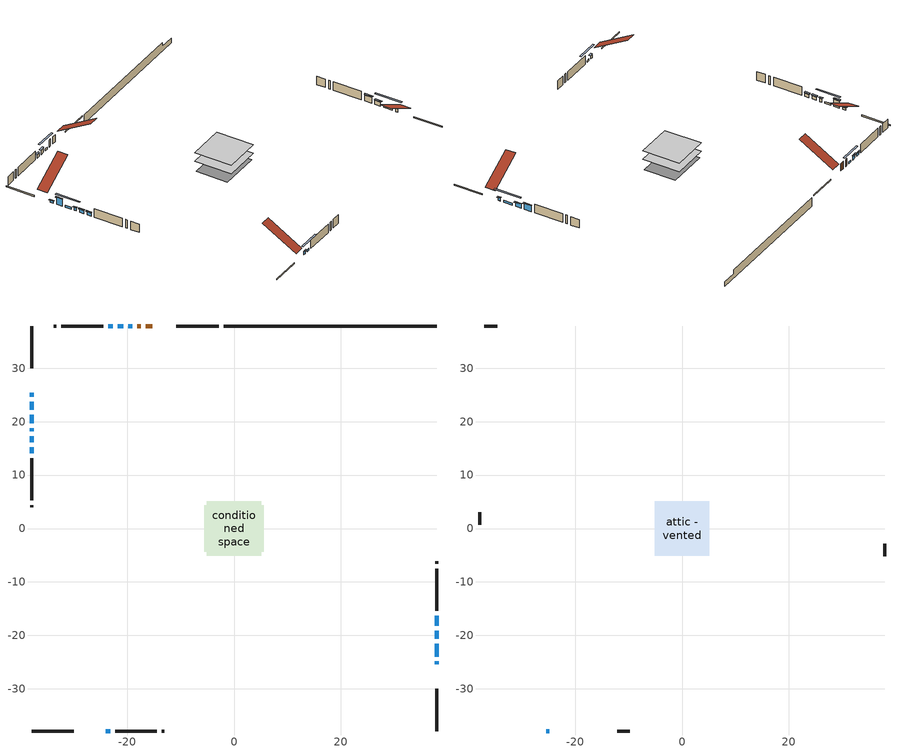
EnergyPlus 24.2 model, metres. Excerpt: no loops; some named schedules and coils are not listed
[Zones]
conditioned space
 floor adiabatic (AdiabaticFloorConstruction): -5.06,-5.06 -5.06,5.06 5.06,5.06 5.06,-5.06 z0.96
 floor foundation (Slab1 construction): -5.6,-4.37 -5.6,4.37 5.6,4.37 5.6,-4.37 z-1.45
 wall outside (RimJoist1 construction): -2.89,37.91 -10.77,37.91 / -37.91,-37.91 -30.03,-37.91 / -37.91,37.91 -37.91,30.03 / 37.91,-37.91 37.91,-30.03 z0.96:1.26
 wall outside (AdiabaticWallConstruction 1): -15.35,37.91 -16.55,37.91 / -17.48,37.91 -18.12,37.91 z0.96:2.99
 wall outside (AdiabaticWallConstruction): 37.91,-25.45 37.91,-24.89 / -37.91,18.78 -37.91,18.22 z0.96:1.88; -37.91,25.45 -37.91,24.66 z0.96:1.55; -37.91,23.74 -37.91,22.21 z0.96:2.99; 37.91,-23.97 37.91,-21.6 / -37.91,21.29 -37.91,19.71 z0.96:1.49; -19.05,37.91 -19.84,37.91 / -23.97,-37.91 -23.18,-37.91 z0.96:1.5; 37.91,-20.68 37.91,-19.15 / -20.76,37.91 -21.81,37.91 z0.96:2.13; 37.91,-18.22 37.91,-16.29 z0.96:2.69; -22.73,37.91 -23.56,37.91 z0.96:1.84; -37.91,17.29 -37.91,16.13 z0.96:1.93; -37.91,15.2 -37.91,14.08 z0.96:1.9
 wall outside (Wall1 construction): -24.48,37.91 -32.32,37.91 / -22.25,-37.91 -14.42,-37.91 / -37.91,13.15 -37.91,5.32 / 37.91,-15.36 37.91,-7.53 z0.96:3.4
 wall outside (Wall2 construction): -33.25,37.91 -33.7,37.91 / -13.49,-37.91 -13.03,-37.91 / -37.91,4.39 -37.91,3.94 / 37.91,-6.6 37.91,-6.15 z0.96:3.4
 wall foundation (FoundationWall1 construction): -1.96,37.91,-1.45 -1.96,37.91,0.96 33.92,37.91,0.96 33.92,37.91,-0.1 37.91,37.91,-0.1 37.91,37.91,-1.45
 window (WindowConstruction 8): 37.91,-25.45 37.91,-24.89 z0.96:1.87
 window (WindowConstruction 6): -37.91,25.45 -37.91,24.67 z0.96:1.55
 window (WindowConstruction 7): -37.91,23.74 -37.91,22.21 z0.96:2.99
 window (WindowConstruction 10): 37.91,-23.97 37.91,-21.6 z0.96:1.49
 window (WindowConstruction 11): -19.05,37.91 -19.84,37.91 z0.96:1.49
 window (WindowConstruction 12): -23.97,-37.91 -23.18,-37.91 z0.96:1.49
 window (WindowConstruction 13): -37.91,21.28 -37.91,19.71 z0.96:1.49
 window (WindowConstruction 9): -37.91,18.78 -37.91,18.22 z0.96:1.87
 window (WindowConstruction): 37.91,-20.67 37.91,-19.15 z0.96:2.13
 window (WindowConstruction 1): 37.91,-18.22 37.91,-16.29 z0.96:2.69
 window (WindowConstruction 2): -20.76,37.91 -21.81,37.91 z0.96:2.13
 window (WindowConstruction 3): -22.74,37.91 -23.56,37.91 z0.96:1.83
 window (WindowConstruction 4): -37.91,17.29 -37.91,16.13 z0.96:1.93
 window (WindowConstruction 5): -37.91,15.2 -37.91,14.08 z0.96:1.9
 door (Door): -15.35,37.91 -16.55,37.91 z0.96:2.99
 door (Door 1): -17.48,37.91 -18.12,37.91 z0.96:2.99
 ceiling adiabatic (AdiabaticFloorConstruction): 5.06,-5.06 5.06,5.06 -5.06,5.06 -5.06,-5.06 z0.96
attic - vented
 floor to conditioned space (Floor1 construction Reversed): -5.06,-5.06 -5.06,5.06 5.06,5.06 5.06,-5.06 z3.4
 wall outside (AdiabaticWallConstruction): -25.45,-37.91 -24.89,-37.91 z0.96:1.88
 wall outside (Wall3 construction): -34.63,37.91 -36.98,37.91 / -12.11,-37.91 -9.76,-37.91 / -37.91,3.01 -37.91,0.66 / 37.91,-5.22 37.91,-2.87 z0.96:3.4
 window (WindowConstruction 14): -25.45,-37.91 -24.89,-37.91 z0.96:1.87
 roof outside (Roof1 construction): -14.42,37.91,3.4 -14.42,28.5,8.89 -11.69,28.5,8.89 -11.69,37.91,3.4; -26.38,-37.91,3.4 -26.38,-28.5,8.89 -29.1,-28.5,8.89 -29.1,-37.91,3.4; -37.91,26.38,3.4 -28.5,26.38,8.89 -28.5,29.1,8.89 -37.91,29.1,3.4; 37.91,-26.38,3.4 28.5,-26.38,8.89 28.5,-29.1,8.89 37.91,-29.1,3.4
shading: -24.69,-37.91 -25.65,-37.91 -25.65,-38.32 -24.69,-38.32 z2.08; 37.91,-24.69 37.91,-25.65 38.32,-25.65 38.32,-24.69 z2.08; -37.91,24.46 -37.91,25.65 -38.32,25.65 -38.32,24.46 z1.75; -37.91,22.01 -37.91,23.94 -38.32,23.94 -38.32,22.01 z3.19; 37.91,-19.02 37.91,-26.54 38.32,-26.54 38.32,-19.02 z4.07; -22.41,37.91 -16.47,37.91 -16.47,38.32 -22.41,38.32 z4.07; -20.6,-37.91 -26.54,-37.91 -26.54,-38.32 -20.6,-38.32 z4.07; -37.91,17.13 -37.91,23.86 -38.32,23.86 -38.32,17.13 z4.07; -37.91,18.02 -37.91,18.98 -38.32,18.98 -38.32,18.02 z2.08; 37.91,-18.95 37.91,-20.88 38.32,-20.88 38.32,-18.95 z2.33; 37.91,-16.09 37.91,-18.42 38.32,-18.42 38.32,-16.09 z2.89; -22.01,37.91 -20.56,37.91 -20.56,38.32 -22.01,38.32 z2.33; -23.76,37.91 -22.53,37.91 -22.53,38.32 -23.76,38.32 z2.04; -37.91,15.93 -37.91,17.49 -38.32,17.49 -38.32,15.93 z2.13; -37.91,13.88 -37.91,15.4 -38.32,15.4 -38.32,13.88 z2.1
[Building]
Building 1: Terrain=Suburbs
[Site:Location]
Halifax Intl AP_NS: Latitude {deg}=44.88; Longitude {deg}=-63.51; Time Zone {hr}=-4; Elevation {m}=145; Keep Site Location Information=Yes
[Site:GroundTemperature:Shallow]
3.15511, 1.33576, 1.19006, 2.05344, 5.51939, 8.9692, 11.96, 13.8546, 14.0156, 12.4746, 9.56009, 6.2161
[Site:WaterMainsTemperature]
Calculation Method=Schedule; Temperature Schedule=mains temperature schedule
[Material] Roughness=Rough; Thermal Absorptance=0.9
Name | Thickness {m} | Conductivity {W/m-K} | Density {kg/m3} | Specific Heat {J/kg-K} | Solar Absorptance | Visible Absorptance
asphalt or fiberglass shingles | 0.00635 | 0.162714 | 1121.4 | 1465.45 | 0.4 | 0.4
ceiling loosefill ins | 0.0846667 | 0.0480833 | 16.02 | 1046.75 | 0.7 | 0.7
ceiling stud and cavity | 0.1397 | 0.0919318 | 65.682 | 1177.47 | 0.7 | 0.7
concrete 4.0 in. | 0.1016 | 1.803125 | 2242.8 | 837.4 | 0.7 | 0.7
concrete 8.0 in. | 0.2032 | 1.803125 | 2242.8 | 837.4 | 0.7 | 0.7
door material | 0.04445 | 0.0451087 | 512.64 | 1214.23 | 0.7 | 0.7
floor covering | 0.0127 | 0.0433444 | 54.468 | 1339.84 | 0.6 | 0.6
floor rigid ins; wall rigid ins | 0.512978 | 0.029427 | 32.04 | 1214.23 | 0.7 | 0.7
floor stud and cavity | 0.1397 | 1.75129 | 37.0049 | 1207.88 | 0.7 | 0.7
furniture material conditioned space 1 | 0.1524 | 0.115458 | 640.8 | 1214.23 | 0.6 | 0.6
gypsum board | 0.0127 | 0.160291 | 801 | 837.4 | 0.6 | 0.6
osb sheathing 0.5 in. | 0.0127 | 0.115458 | 512.64 | 1214.23 | 0.7 | 0.7
osb sheathing 0.75 in. | 0.01905 | 0.115458 | 512.64 | 1214.23 | 0.7 | 0.7
rim joist stud and cavity | 0.0508 | 0.143208 | 50.32683 | 1063.81 | 0.6 | 0.6
wall stud and cavity | 0.1397 | 0.0886463 | 139.0536 | 1170.24 | 0.7 | 0.7
wall stud and cavity 1 | 0.1397 | 0.100429 | 139.0536 | 1170.24 | 0.7 | 0.7
wall stud and cavity 2 | 0.0889 | 6.1454 | 50.32683 | 1063.81 | 0.6 | 0.6
wall stud and cavity 3 | 0.0889 | 0.380278 | 52.3479 | 1209.89 | 0.7 | 0.7
wall stud and cavity 4 | 0.0889 | 0.391764 | 83.0341 | 1211.67 | 0.7 | 0.7
wood siding | 0.0254 | 0.102417 | 544.68 | 1172.36 | 0.4 | 0.4
wood siding 1 | 0.00254 | 0.102417 | 544.68 | 1172.36 | 0.4 | 0.4
wood siding 2; wood siding 3; wood siding 4 | 0.0254 | 0.102417 | 544.68 | 1172.36 | 0.7 | 0.7
[WindowMaterial:SimpleGlazingSystem]
Name | U-Factor {W/m2-K} | Solar Heat Gain Coefficient
WindowMaterial | 3.0082 | 0.52
WindowMaterial 1 | 2.93382 | 0.63
WindowMaterial 10 | 3.04227 | 0.45
WindowMaterial 2 | 2.99458 | 0.55
WindowMaterial 3 | 3.03376 | 0.49
WindowMaterial 4 | 2.99855 | 0.54
WindowMaterial 5 | 3.003662 | 0.53
WindowMaterial 6 | 3.05249 | 0.44
WindowMaterial 7 | 2.98606 | 0.58
WindowMaterial 8 | 2.986628 | 0.6
WindowMaterial 9 | 3.05533 | 0.42
[Construction]
AdiabaticFloorConstruction: floor stud and cavity, floor rigid ins, osb sheathing 0.75 in., floor covering
AdiabaticWallConstruction: wood siding 3, wall rigid ins, wall stud and cavity 3, gypsum board
AdiabaticWallConstruction 1: wood siding 4, wall rigid ins, wall stud and cavity 3, gypsum board
Door; Door 1: door material
Floor1 construction Reversed: gypsum board, ceiling stud and cavity, ceiling loosefill ins
FoundationWall1 construction: concrete 8.0 in.
furniture construction conditioned space 1: furniture material conditioned space 1
PartitionWallConstruction: gypsum board, wall stud and cavity 4, gypsum board
RimJoist1 construction: wood siding 2, rim joist stud and cavity
Roof1 construction: asphalt or fiberglass shingles
Slab1 construction: concrete 4.0 in.
Wall1 construction: wood siding, osb sheathing 0.5 in., wall stud and cavity, gypsum board
Wall2 construction: wood siding, osb sheathing 0.5 in., wall stud and cavity 1, gypsum board
Wall3 construction: wood siding 1, wall stud and cavity 2
WindowConstruction: WindowMaterial
WindowConstruction 1: WindowMaterial 1
WindowConstruction 10; WindowConstruction 11; WindowConstruction 12; WindowConstruction 13: WindowMaterial 9
WindowConstruction 14: WindowMaterial 10
WindowConstruction 2: WindowMaterial 2
WindowConstruction 3: WindowMaterial 3
WindowConstruction 4: WindowMaterial 4
WindowConstruction 5: WindowMaterial 5
WindowConstruction 6: WindowMaterial 6
WindowConstruction 7: WindowMaterial 7
WindowConstruction 8; WindowConstruction 9: WindowMaterial 8
[Zone] Multiplier=1; Part of Total Floor Area=Yes
Name | Volume {m3}
attic - vented | 87.058
conditioned space | 502.7
[Space]
Name | Zone | Volume {m3}
attic - vented 1 | attic - vented | 87.058
conditioned space 1 | conditioned space | 502.7
[ZoneInfiltration:EffectiveLeakageArea]
infil attic - vented 1: Zone or Space=attic - vented 1; Schedule=Always On Discrete; Effective Air Leakage Area {cm2}=3669.13; Stack Coefficient=0.000551233; Wind Coefficient=1.58631e-05
[ZoneMixing]
whole house fan mix: Zone or Space=attic - vented; Schedule=Always On Continuous; Design Flow Rate Calculation Method=Flow/Zone; Design Flow Rate {m3/s}=0; Source Zone or Space=conditioned space
[SurfaceProperty:ExposedFoundationPerimeter]
Slab1: Exposed Perimeter Calculation Method=TotalExposedPerimeter; Total Exposed Perimeter {m}=39.869
[InternalMass] Zone or ZoneList=conditioned space; Space or SpaceList=conditioned space 1
Name | Construction | Surface Area {m2}
furniture mass conditioned space 1 | furniture construction conditioned space 1 | 80.12
partition wall mass | PartitionWallConstruction | 200.3
[Lights]
interior lighting: Zone or ZoneList or Space or SpaceList=conditioned space 1; Schedule=interior lighting schedule; Design Level Calculation Method=LightingLevel; Lighting Level {W}=343.2; Return Air Fraction=0; Fraction Radiant=0.6; Fraction Visible=0.2; Fraction Replaceable=1
[People]
occupants: Zone or ZoneList or Space or SpaceList=conditioned space 1; Number of People Schedule=occupants schedule; Number of People Calculation Method=People; Number of People=3; Fraction Radiant=0.314171; Sensible Heat Fraction=0.56303; Activity Level Schedule=occupants activity schedule; Carbon Dioxide Generation Rate {m3/s-W}=0; Enable ASHRAE 55 Comfort Warnings=No; Mean Radiant Temperature Calculation Type=EnclosureAveraged
[ElectricEquipment] Zone or ZoneList or Space or SpaceList=conditioned space 1; Design Level Calculation Method=EquipmentLevel
Name | Schedule | Design Level {W} | Fraction Latent | Fraction Radiant | Fraction Lost
clothes dryer | clothes dryer schedule | 140.772 | 0.015 | 0.081 | 0.85
clothes washer | clothes washer schedule | 32.1985 | 0.03 | 0.162 | 0.7
cooking range | cooking range schedule | 215.147 | 0.08 | 0.432 | 0.2
dishwasher | dishwasher schedule | 66.8632 | 0.3 | 0.18 | 0.4
fridge | fridge schedule | 72.9452 | 0 | 0.6 | 0
mech vent house fan | mech vent house fan schedule | 0 | 0 | 0 | 1
mech vent house fan cfis | mech vent house fan cfis schedule | 0 | 0 | 0 | 0
misc plug loads | misc plug loads schedule | 494.7 | 0.045 | 0.513 | 0.1
whole house fan | Always On Discrete | 0 | 0 | 0 | 1
[OtherEquipment] Zone or ZoneList or Space or SpaceList=conditioned space 1; Design Level Calculation Method=EquipmentLevel
Name | Fuel Type | Schedule | Design Level {W} | Fraction Latent | Fraction Radiant | Fraction Lost
clothes dryer 1 | Electricity | clothes dryer schedule | 0 | 0.015 | 0.081 | 0.85
cooking range 1 | Electricity | cooking range schedule | 0 | 0.08 | 0.432 | 0.2
general water use latent | None | general water use schedule | 62.594 | 1 | 0 | 0
general water use sensible | None | general water use schedule | -61.6891 | 0 | 0.6 | 0
mech vent house fan latent load | None | Always On Discrete | 0 | 1 | 0 | 0
mech vent house fan sensible load | None | Always On Discrete | 0 | 0 | 0 | 0
water heater energy adjustment1 | Electricity | Always On Discrete | 0.01 | 0 | 0 | 1
[ZoneInfiltration:DesignFlowRate] Zone or ZoneList or Space or SpaceList=conditioned space 1; Schedule=Always On Discrete; Design Flow Rate Calculation Method=Flow/Zone; Design Flow Rate {m3/s}=0
infil flow; natural vent flow; whole house fan flow
[ZoneControl:Thermostat]
conditioned space Thermostat: Zone or ZoneList=conditioned space; Control Type Schedule=conditioned space Thermostat Schedule; Control 1=conditioned space temperature setpoint; Temperature Difference Between Cutout And Setpoint {deltaC}=0
[ThermostatSetpoint:DualSetpoint]
conditioned space temperature setpoint: Heating Setpoint Temperature Schedule=heating setpoint; Cooling Setpoint Temperature Schedule=cooling setpoint
[AirLoopHVAC:UnitarySystem]
unit heater unitary system: Control Type=Load; Controlling Zone or Thermostat Location=conditioned space; Dehumidification Control Type=None; Availability Schedule=Always On Discrete; Supply Fan=unit heater supply fan; Fan Placement=BlowThrough; Supply Air Fan Operating Mode Schedule=unit heater auto fan schedule; Heating Coil=unit heater htg coil; DX Heating Coil Sizing Ratio=1; Use DOAS DX Cooling Coil=No; Minimum Supply Air Temperature {C}=2; Latent Load Control=SensibleOnlyLoadControl; Cooling Supply Air Flow Rate Method=None; Heating Supply Air Flow Rate Method=SupplyAirFlowRate; Heating Supply Air Flow Rate {m3/s}=1.06141; No Load Supply Air Flow Rate Method=SupplyAirFlowRate; No Load Supply Air Flow Rate {m3/s}=0; No Load Supply Air Flow Rate Control Set To Low Speed=Yes; Maximum Supply Air Temperature {C}=48.8889; Maximum Outdoor Dry-Bulb Temperature for Supplemental Heater Operation {C}=21; Ancillary On-Cycle Electric Power {W}=0; Ancillary Off-Cycle Electric Power {W}=0
[Zone equipment]
conditioned space: unit heater unitary system
[Foundation:Kiva]
Foundation Kiva 1: Initial Indoor Air Temperature {C}=18; Wall Height Above Grade {m}=0.959998; Wall Depth Below Slab {m}=0.2032
[Foundation:Kiva:Settings]
Soil Conductivity {W/m-K}=0.849921; Soil Density {kg/m3}=1842.3; Soil Specific Heat {J/kg-K}=418.7; Ground Solar Absorptivity=0.9; Ground Thermal Absorptivity=0.9; Ground Surface Roughness {m}=0.03; Far-Field Width {m}=40; Deep-Ground Boundary Condition=ZeroFlux; Deep-Ground Depth {m}=40; Minimum Cell Dimension {m}=0.2; Maximum Cell Growth Coefficient=3; Simulation Timestep=Timestep
[Exterior:Lights]
exterior lighting: Schedule=exterior lighting schedule; Design Level {W}=75.6
[EnergyManagementSystem:Sensor] Output:Variable or Output:Meter Index Key=conditioned space
Name | Output:Variable or Output:Meter
conditioned_space_clg_unmet_s | Zone Cooling Setpoint Not Met Time
conditioned_space_htg_unmet_s | Zone Heating Setpoint Not Met Time
fridge_tin_s; tin_s; tin_s_1 | Zone Mean Air Temperature
tout_s | Zone Outdoor Air Drybulb Temperature
win_s | Zone Air Humidity Ratio
[Schedule:Constant]
Name | Hourly Value
Always On Continuous; mech vent house fan schedule; mech vent house fan cfis schedule; Always On Discrete | 1
occupants activity schedule | 117.228
fridge schedule; unit heater auto fan schedule | 0
[Schedule:Week:Daily]
interior lighting schedule Week Rule - Jan1-Jan27: interior lighting schedule day, interior lighting schedule day, interior lighting schedule day, interior lighting schedule day, interior lighting schedule day, interior lighting schedule day, interior lighting schedule day, interior lighting schedule default day, interior lighting schedule default day, interior lighting schedule default day, interior lighting schedule default day, interior lighting schedule default day
interior lighting schedule Week Rule - Jan28-Feb3: interior lighting schedule day, interior lighting schedule day, interior lighting schedule day, interior lighting schedule day, interior lighting schedule day 1, interior lighting schedule day 1, interior lighting schedule day 1, interior lighting schedule default day, interior lighting schedule default day, interior lighting schedule default day, interior lighting schedule default day, interior lighting schedule default day
interior lighting schedule Week Rule - Feb4-Feb24: interior lighting schedule day 1, interior lighting schedule day 1, interior lighting schedule day 1, interior lighting schedule day 1, interior lighting schedule day 1, interior lighting schedule day 1, interior lighting schedule day 1, interior lighting schedule default day, interior lighting schedule default day, interior lighting schedule default day, interior lighting schedule default day, interior lighting schedule default day
interior lighting schedule Week Rule - Feb25-Mar3: interior lighting schedule day 1, interior lighting schedule day 1, interior lighting schedule day 1, interior lighting schedule day 1, interior lighting schedule day 2, interior lighting schedule day 2, interior lighting schedule day 2, interior lighting schedule default day, interior lighting schedule default day, interior lighting schedule default day, interior lighting schedule default day, interior lighting schedule default day
interior lighting schedule Week Rule - Mar4-Mar31: interior lighting schedule day 2, interior lighting schedule day 2, interior lighting schedule day 2, interior lighting schedule day 2, interior lighting schedule day 2, interior lighting schedule day 2, interior lighting schedule day 2, interior lighting schedule default day, interior lighting schedule default day, interior lighting schedule default day, interior lighting schedule default day, interior lighting schedule default day
interior lighting schedule Week Rule - Apr1-Apr28: interior lighting schedule day 3, interior lighting schedule day 3, interior lighting schedule day 3, interior lighting schedule day 3, interior lighting schedule day 3, interior lighting schedule day 3, interior lighting schedule day 3, interior lighting schedule default day, interior lighting schedule default day, interior lighting schedule default day, interior lighting schedule default day, interior lighting schedule default day
interior lighting schedule Week Rule - Apr29-May5: interior lighting schedule day 3, interior lighting schedule day 3, interior lighting schedule day 4, interior lighting schedule day 4, interior lighting schedule day 4, interior lighting schedule day 4, interior lighting schedule day 4, interior lighting schedule default day, interior lighting schedule default day, interior lighting schedule default day, interior lighting schedule default day, interior lighting schedule default day
interior lighting schedule Week Rule - May6-May26: interior lighting schedule day 4, interior lighting schedule day 4, interior lighting schedule day 4, interior lighting schedule day 4, interior lighting schedule day 4, interior lighting schedule day 4, interior lighting schedule day 4, interior lighting schedule default day, interior lighting schedule default day, interior lighting schedule default day, interior lighting schedule default day, interior lighting schedule default day
interior lighting schedule Week Rule - May27-Jun2: interior lighting schedule day 4, interior lighting schedule day 4, interior lighting schedule day 4, interior lighting schedule day 4, interior lighting schedule day 4, interior lighting schedule day 5, interior lighting schedule day 5, interior lighting schedule default day, interior lighting schedule default day, interior lighting schedule default day, interior lighting schedule default day, interior lighting schedule default day
interior lighting schedule Week Rule - Jun3-Jun30: interior lighting schedule day 5, interior lighting schedule day 5, interior lighting schedule day 5, interior lighting schedule day 5, interior lighting schedule day 5, interior lighting schedule day 5, interior lighting schedule day 5, interior lighting schedule default day, interior lighting schedule default day, interior lighting schedule default day, interior lighting schedule default day, interior lighting schedule default day
interior lighting schedule Week Rule - Jul1-Jul28: interior lighting schedule day 6, interior lighting schedule day 6, interior lighting schedule day 6, interior lighting schedule day 6, interior lighting schedule day 6, interior lighting schedule day 6, interior lighting schedule day 6, interior lighting schedule default day, interior lighting schedule default day, interior lighting schedule default day, interior lighting schedule default day, interior lighting schedule default day
interior lighting schedule Week Rule - Jul29-Aug4: interior lighting schedule day 6, interior lighting schedule day 6, interior lighting schedule day 6, interior lighting schedule day 7, interior lighting schedule day 7, interior lighting schedule day 7, interior lighting schedule day 7, interior lighting schedule default day, interior lighting schedule default day, interior lighting schedule default day, interior lighting schedule default day, interior lighting schedule default day
interior lighting schedule Week Rule - Aug5-Aug25: interior lighting schedule day 7, interior lighting schedule day 7, interior lighting schedule day 7, interior lighting schedule day 7, interior lighting schedule day 7, interior lighting schedule day 7, interior lighting schedule day 7, interior lighting schedule default day, interior lighting schedule default day, interior lighting schedule default day, interior lighting schedule default day, interior lighting schedule default day
interior lighting schedule Week Rule - Aug26-Sep1: interior lighting schedule day 7, interior lighting schedule day 7, interior lighting schedule day 7, interior lighting schedule day 7, interior lighting schedule day 7, interior lighting schedule day 7, interior lighting schedule day 8, interior lighting schedule default day, interior lighting schedule default day, interior lighting schedule default day, interior lighting schedule default day, interior lighting schedule default day
interior lighting schedule Week Rule - Sep2-Sep29: interior lighting schedule day 8, interior lighting schedule day 8, interior lighting schedule day 8, interior lighting schedule day 8, interior lighting schedule day 8, interior lighting schedule day 8, interior lighting schedule day 8, interior lighting schedule default day, interior lighting schedule default day, interior lighting schedule default day, interior lighting schedule default day, interior lighting schedule default day
interior lighting schedule Week Rule - Sep30-Oct6: interior lighting schedule day 8, interior lighting schedule day 9, interior lighting schedule day 9, interior lighting schedule day 9, interior lighting schedule day 9, interior lighting schedule day 9, interior lighting schedule day 9, interior lighting schedule default day, interior lighting schedule default day, interior lighting schedule default day, interior lighting schedule default day, interior lighting schedule default day
interior lighting schedule Week Rule - Oct7-Oct27: interior lighting schedule day 9, interior lighting schedule day 9, interior lighting schedule day 9, interior lighting schedule day 9, interior lighting schedule day 9, interior lighting schedule day 9, interior lighting schedule day 9, interior lighting schedule default day, interior lighting schedule default day, interior lighting schedule default day, interior lighting schedule default day, interior lighting schedule default day
interior lighting schedule Week Rule - Oct28-Nov3: interior lighting schedule day 9, interior lighting schedule day 9, interior lighting schedule day 9, interior lighting schedule day 9, interior lighting schedule day 10, interior lighting schedule day 10, interior lighting schedule day 10, interior lighting schedule default day, interior lighting schedule default day, interior lighting schedule default day, interior lighting schedule default day, interior lighting schedule default day
interior lighting schedule Week Rule - Nov4-Nov24: interior lighting schedule day 10, interior lighting schedule day 10, interior lighting schedule day 10, interior lighting schedule day 10, interior lighting schedule day 10, interior lighting schedule day 10, interior lighting schedule day 10, interior lighting schedule default day, interior lighting schedule default day, interior lighting schedule default day, interior lighting schedule default day, interior lighting schedule default day
interior lighting schedule Week Rule - Nov25-Dec1: interior lighting schedule day 10, interior lighting schedule day 10, interior lighting schedule day 10, interior lighting schedule day 10, interior lighting schedule day 10, interior lighting schedule day 10, interior lighting schedule day 11, interior lighting schedule default day, interior lighting schedule default day, interior lighting schedule default day, interior lighting schedule default day, interior lighting schedule default day
interior lighting schedule Week Rule - Dec2-Dec31: interior lighting schedule day 11, interior lighting schedule day 11, interior lighting schedule day 11, interior lighting schedule day 11, interior lighting schedule day 11, interior lighting schedule day 11, interior lighting schedule day 11, interior lighting schedule default day, interior lighting schedule default day, interior lighting schedule default day, interior lighting schedule default day, interior lighting schedule default day
occupants schedule Week Rule - Jan1-Dec31: occupants schedule day, occupants schedule day, occupants schedule day, occupants schedule day, occupants schedule day, occupants schedule day, occupants schedule day, occupants schedule default day, occupants schedule default day, occupants schedule default day, occupants schedule default day, occupants schedule default day
clothes dryer schedule Week Rule - Jan1-Dec31: clothes dryer schedule day, clothes dryer schedule day, clothes dryer schedule day, clothes dryer schedule day, clothes dryer schedule day, clothes dryer schedule day, clothes dryer schedule day, clothes dryer schedule default day, clothes dryer schedule default day, clothes dryer schedule default day, clothes dryer schedule default day, clothes dryer schedule default day
clothes washer schedule Week Rule - Jan1-Dec31: clothes washer schedule day, clothes washer schedule day, clothes washer schedule day, clothes washer schedule day, clothes washer schedule day, clothes washer schedule day, clothes washer schedule day, clothes washer schedule default day, clothes washer schedule default day, clothes washer schedule default day, clothes washer schedule default day, clothes washer schedule default day
cooking range schedule Week Rule - Jan1-Dec31: cooking range schedule day, cooking range schedule day, cooking range schedule day, cooking range schedule day, cooking range schedule day, cooking range schedule day, cooking range schedule day, cooking range schedule default day, cooking range schedule default day, cooking range schedule default day, cooking range schedule default day, cooking range schedule default day
dishwasher schedule Week Rule - Jan1-Dec31: dishwasher schedule day, dishwasher schedule day, dishwasher schedule day, dishwasher schedule day, dishwasher schedule day, dishwasher schedule day, dishwasher schedule day, dishwasher schedule default day, dishwasher schedule default day, dishwasher schedule default day, dishwasher schedule default day, dishwasher schedule default day
misc plug loads schedule Week Rule - Jan1-Dec31: misc plug loads schedule day, misc plug loads schedule day, misc plug loads schedule day, misc plug loads schedule day, misc plug loads schedule day, misc plug loads schedule day, misc plug loads schedule day, misc plug loads schedule default day, misc plug loads schedule default day, misc plug loads schedule default day, misc plug loads schedule default day, misc plug loads schedule default day
general water use schedule Week Rule - Jan1-Dec31: general water use schedule day, general water use schedule day, general water use schedule day, general water use schedule day, general water use schedule day, general water use schedule day, general water use schedule day, general water use schedule default day, general water use schedule default day, general water use schedule default day, general water use schedule default day, general water use schedule default day
exterior lighting schedule Week Rule - Jan1-Jan27: exterior lighting schedule day, exterior lighting schedule day, exterior lighting schedule day, exterior lighting schedule day, exterior lighting schedule day, exterior lighting schedule day, exterior lighting schedule day, exterior lighting schedule default day, exterior lighting schedule default day, exterior lighting schedule default day, exterior lighting schedule default day, exterior lighting schedule default day
exterior lighting schedule Week Rule - Jan28-Feb3: exterior lighting schedule day, exterior lighting schedule day, exterior lighting schedule day, exterior lighting schedule day, exterior lighting schedule day 1, exterior lighting schedule day 1, exterior lighting schedule day 1, exterior lighting schedule default day, exterior lighting schedule default day, exterior lighting schedule default day, exterior lighting schedule default day, exterior lighting schedule default day
exterior lighting schedule Week Rule - Feb4-Feb24: exterior lighting schedule day 1, exterior lighting schedule day 1, exterior lighting schedule day 1, exterior lighting schedule day 1, exterior lighting schedule day 1, exterior lighting schedule day 1, exterior lighting schedule day 1, exterior lighting schedule default day, exterior lighting schedule default day, exterior lighting schedule default day, exterior lighting schedule default day, exterior lighting schedule default day
exterior lighting schedule Week Rule - Feb25-Mar3: exterior lighting schedule day 1, exterior lighting schedule day 1, exterior lighting schedule day 1, exterior lighting schedule day 1, exterior lighting schedule day 2, exterior lighting schedule day 2, exterior lighting schedule day 2, exterior lighting schedule default day, exterior lighting schedule default day, exterior lighting schedule default day, exterior lighting schedule default day, exterior lighting schedule default day
exterior lighting schedule Week Rule - Mar4-Mar31: exterior lighting schedule day 2, exterior lighting schedule day 2, exterior lighting schedule day 2, exterior lighting schedule day 2, exterior lighting schedule day 2, exterior lighting schedule day 2, exterior lighting schedule day 2, exterior lighting schedule default day, exterior lighting schedule default day, exterior lighting schedule default day, exterior lighting schedule default day, exterior lighting schedule default day
exterior lighting schedule Week Rule - Apr1-Apr28: exterior lighting schedule day 3, exterior lighting schedule day 3, exterior lighting schedule day 3, exterior lighting schedule day 3, exterior lighting schedule day 3, exterior lighting schedule day 3, exterior lighting schedule day 3, exterior lighting schedule default day, exterior lighting schedule default day, exterior lighting schedule default day, exterior lighting schedule default day, exterior lighting schedule default day
exterior lighting schedule Week Rule - Apr29-May5: exterior lighting schedule day 3, exterior lighting schedule day 3, exterior lighting schedule day 4, exterior lighting schedule day 4, exterior lighting schedule day 4, exterior lighting schedule day 4, exterior lighting schedule day 4, exterior lighting schedule default day, exterior lighting schedule default day, exterior lighting schedule default day, exterior lighting schedule default day, exterior lighting schedule default day
exterior lighting schedule Week Rule - May6-May26: exterior lighting schedule day 4, exterior lighting schedule day 4, exterior lighting schedule day 4, exterior lighting schedule day 4, exterior lighting schedule day 4, exterior lighting schedule day 4, exterior lighting schedule day 4, exterior lighting schedule default day, exterior lighting schedule default day, exterior lighting schedule default day, exterior lighting schedule default day, exterior lighting schedule default day
exterior lighting schedule Week Rule - May27-Jun2: exterior lighting schedule day 4, exterior lighting schedule day 4, exterior lighting schedule day 4, exterior lighting schedule day 4, exterior lighting schedule day 4, exterior lighting schedule day 5, exterior lighting schedule day 5, exterior lighting schedule default day, exterior lighting schedule default day, exterior lighting schedule default day, exterior lighting schedule default day, exterior lighting schedule default day
exterior lighting schedule Week Rule - Jun3-Jun30: exterior lighting schedule day 5, exterior lighting schedule day 5, exterior lighting schedule day 5, exterior lighting schedule day 5, exterior lighting schedule day 5, exterior lighting schedule day 5, exterior lighting schedule day 5, exterior lighting schedule default day, exterior lighting schedule default day, exterior lighting schedule default day, exterior lighting schedule default day, exterior lighting schedule default day
exterior lighting schedule Week Rule - Jul1-Jul28: exterior lighting schedule day 6, exterior lighting schedule day 6, exterior lighting schedule day 6, exterior lighting schedule day 6, exterior lighting schedule day 6, exterior lighting schedule day 6, exterior lighting schedule day 6, exterior lighting schedule default day, exterior lighting schedule default day, exterior lighting schedule default day, exterior lighting schedule default day, exterior lighting schedule default day
exterior lighting schedule Week Rule - Jul29-Aug4: exterior lighting schedule day 6, exterior lighting schedule day 6, exterior lighting schedule day 6, exterior lighting schedule day 7, exterior lighting schedule day 7, exterior lighting schedule day 7, exterior lighting schedule day 7, exterior lighting schedule default day, exterior lighting schedule default day, exterior lighting schedule default day, exterior lighting schedule default day, exterior lighting schedule default day
exterior lighting schedule Week Rule - Aug5-Aug25: exterior lighting schedule day 7, exterior lighting schedule day 7, exterior lighting schedule day 7, exterior lighting schedule day 7, exterior lighting schedule day 7, exterior lighting schedule day 7, exterior lighting schedule day 7, exterior lighting schedule default day, exterior lighting schedule default day, exterior lighting schedule default day, exterior lighting schedule default day, exterior lighting schedule default day
[Schedule:Year]
interior lighting schedule: interior lighting schedule Week Rule - Jan1-Jan27, 1, 1, 1, 27, interior lighting schedule Week Rule - Jan28-Feb3, 1, 28, 2, 3, interior lighting schedule Week Rule - Feb4-Feb24, 2, 4, 2, 24, interior lighting schedule Week Rule - Feb25-Mar3, 2, 25, 3, 3, interior lighting schedule Week Rule - Mar4-Mar31, 3, 4, 3, 31, interior lighting schedule Week Rule - Apr1-Apr28, 4, 1, 4, 28, interior lighting schedule Week Rule - Apr29-May5, 4, 29, 5, 5, interior lighting schedule Week Rule - May6-May26, 5, 6, 5, 26, interior lighting schedule Week Rule - May27-Jun2, 5, 27, 6, 2, interior lighting schedule Week Rule - Jun3-Jun30, 6, 3, 6, 30, interior lighting schedule Week Rule - Jul1-Jul28, 7, 1, 7, 28, interior lighting schedule Week Rule - Jul29-Aug4, 7, 29, 8, 4, interior lighting schedule Week Rule - Aug5-Aug25, 8, 5, 8, 25, interior lighting schedule Week Rule - Aug26-Sep1, 8, 26, 9, 1, interior lighting schedule Week Rule - Sep2-Sep29, 9, 2, 9, 29, interior lighting schedule Week Rule - Sep30-Oct6, 9, 30, 10, 6, interior lighting schedule Week Rule - Oct7-Oct27, 10, 7, 10, 27, interior lighting schedule Week Rule - Oct28-Nov3, 10, 28, 11, 3, interior lighting schedule Week Rule - Nov4-Nov24, 11, 4, 11, 24, interior lighting schedule Week Rule - Nov25-Dec1, 11, 25, 12, 1, interior lighting schedule Week Rule - Dec2-Dec31, 12, 2, 12, 31
occupants schedule: occupants schedule Week Rule - Jan1-Dec31, 1, 1, 12, 31
clothes dryer schedule: clothes dryer schedule Week Rule - Jan1-Dec31, 1, 1, 12, 31
clothes washer schedule: clothes washer schedule Week Rule - Jan1-Dec31, 1, 1, 12, 31
cooking range schedule: cooking range schedule Week Rule - Jan1-Dec31, 1, 1, 12, 31
dishwasher schedule: dishwasher schedule Week Rule - Jan1-Dec31, 1, 1, 12, 31
misc plug loads schedule: misc plug loads schedule Week Rule - Jan1-Dec31, 1, 1, 12, 31
general water use schedule: general water use schedule Week Rule - Jan1-Dec31, 1, 1, 12, 31
exterior lighting schedule: exterior lighting schedule Week Rule - Jan1-Jan27, 1, 1, 1, 27, exterior lighting schedule Week Rule - Jan28-Feb3, 1, 28, 2, 3, exterior lighting schedule Week Rule - Feb4-Feb24, 2, 4, 2, 24, exterior lighting schedule Week Rule - Feb25-Mar3, 2, 25, 3, 3, exterior lighting schedule Week Rule - Mar4-Mar31, 3, 4, 3, 31, exterior lighting schedule Week Rule - Apr1-Apr28, 4, 1, 4, 28, exterior lighting schedule Week Rule - Apr29-May5, 4, 29, 5, 5, exterior lighting schedule Week Rule - May6-May26, 5, 6, 5, 26, exterior lighting schedule Week Rule - May27-Jun2, 5, 27, 6, 2, exterior lighting schedule Week Rule - Jun3-Jun30, 6, 3, 6, 30, exterior lighting schedule Week Rule - Jul1-Jul28, 7, 1, 7, 28, exterior lighting schedule Week Rule - Jul29-Aug4, 7, 29, 8, 4, exterior lighting schedule Week Rule - Aug5-Aug25, 8, 5, 8, 25, exterior lighting schedule Week Rule - Aug26-Sep1, 8, 26, 9, 1, exterior lighting schedule Week Rule - Sep2-Sep29, 9, 2, 9, 29, exterior lighting schedule Week Rule - Sep30-Oct6, 9, 30, 10, 6, exterior lighting schedule Week Rule - Oct7-Oct27, 10, 7, 10, 27, exterior lighting schedule Week Rule - Oct28-Nov3, 10, 28, 11, 3, exterior lighting schedule Week Rule - Nov4-Nov24, 11, 4, 11, 24, exterior lighting schedule Week Rule - Nov25-Dec1, 11, 25, 12, 1, exterior lighting schedule Week Rule - Dec2-Dec31, 12, 2, 12, 31
[Schedule:Compact]
conditioned space Thermostat Schedule: Through: 12/31, For: AllDays, Until: 24:00, 4
mains temperature schedule: Through: 01/01, For: AllDays, Until: 24:00, 7.41, Through: 01/02, For: AllDays, Until: 24:00, 7.34833, Through: 01/03, For: AllDays, Until: 24:00, 7.28778, Through: 01/04, For: AllDays, Until: 24:00, 7.22889, Through: 01/05, For: AllDays, Until: 24:00, 7.17056, Through: 01/06, For: AllDays, Until: 24:00, 7.11333, Through: 01/07, For: AllDays, Until: 24:00, 7.05722, Through: 01/08, For: AllDays, Until: 24:00, 7.00167, Through: 01/09, For: AllDays, Until: 24:00, 6.94778, Through: 01/10, For: AllDays, Until: 24:00, 6.895, Through: 01/11, For: AllDays, Until: 24:00, 6.84333, Through: 01/12, For: AllDays, Until: 24:00, 6.79278, Through: 01/13, For: AllDays, Until: 24:00, 6.74389, Through: 01/14, For: AllDays, Until: 24:00, 6.69556, Through: 01/15, For: AllDays, Until: 24:00, 6.64889, Through: 01/16, For: AllDays, Until: 24:00, 6.60278, Through: 01/17, For: AllDays, Until: 24:00, 6.55833, Through: 01/18, For: AllDays, Until: 24:00, 6.515, Through: 01/19, For: AllDays, Until: 24:00, 6.47333, Through: 01/20, For: AllDays, Until: 24:00, 6.43278, Through: 01/21, For: AllDays, Until: 24:00, 6.39333, Through: 01/22, For: AllDays, Until: 24:00, 6.355, Through: 01/23, For: AllDays, Until: 24:00, 6.31833, Through: 01/24, For: AllDays, Until: 24:00, 6.28278, Through: 01/25, For: AllDays, Until: 24:00, 6.24889, Through: 01/26, For: AllDays, Until: 24:00, 6.21611, Through: 01/27, For: AllDays, Until: 24:00, 6.18444, Through: 01/28, For: AllDays, Until: 24:00, 6.15444, Through: 01/29, For: AllDays, Until: 24:00, 6.12556, Through: 01/30, For: AllDays, Until: 24:00, 6.09833, Through: 01/31, For: AllDays, Until: 24:00, 6.07222, Through: 02/01, For: AllDays, Until: 24:00, 6.04778, Through: 02/02, For: AllDays, Until: 24:00, 6.02444, Through: 02/03, For: AllDays, Until: 24:00, 6.00278, Through: 02/04, For: AllDays, Until: 24:00, 5.98222, Through: 02/05, For: AllDays, Until: 24:00, 5.96333, Through: 02/06, For: AllDays, Until: 24:00, 5.94556, Through: 02/07, For: AllDays, Until: 24:00, 5.92944, Through: 02/08, For: AllDays, Until: 24:00, 5.915, Through: 02/09, For: AllDays, Until: 24:00, 5.90167, Through: 02/10, For: AllDays, Until: 24:00, 5.89, Through: 02/11, For: AllDays, Until: 24:00, 5.87944, Through: 02/12, For: AllDays, Until: 24:00, 5.87056, Through: 02/13, For: AllDays, Until: 24:00, 5.86333, Through: 02/14, For: AllDays, Until: 24:00, 5.85722, Through: 02/15, For: AllDays, Until: 24:00, 5.85278, Through: 02/16, For: AllDays, Until: 24:00, 5.84944, Through: 02/17, For: AllDays, Until: 24:00, 5.84833, Through: 02/18, For: AllDays, Until: 24:00, 5.84778, Through: 02/19, For: AllDays, Until: 24:00, 5.84944, Through: 02/20, For: AllDays, Until: 24:00, 5.85167, Through: 02/21, For: AllDays, Until: 24:00, 5.85611, Through: 02/22, For: AllDays, Until: 24:00, 5.86167, Through: 02/23, For: AllDays, Until: 24:00, 5.86889, Through: 02/24, For: AllDays, Until: 24:00, 5.87722, Through: 02/25, For: AllDays, Until: 24:00, 5.88722, Through: 02/26, For: AllDays, Until: 24:00, 5.89889, Through: 02/27, For: AllDays, Until: 24:00, 5.91167, Through: 02/28, For: AllDays, Until: 24:00, 5.92611, Through: 03/01, For: AllDays, Until: 24:00, 5.94222, Through: 03/02, For: AllDays, Until: 24:00, 5.95944, Through: 03/03, For: AllDays, Until: 24:00, 5.97778, Through: 03/04, For: AllDays, Until: 24:00, 5.99778, Through: 03/05, For: AllDays, Until: 24:00, 6.01944, Through: 03/06, For: AllDays, Until: 24:00, 6.04222, Through: 03/07, For: AllDays, Until: 24:00, 6.06667, Through: 03/08, For: AllDays, Until: 24:00, 6.09222, Through: 03/09, For: AllDays, Until: 24:00, 6.11944, Through: 03/10, For: AllDays, Until: 24:00, 6.14778, Through: 03/11, For: AllDays, Until: 24:00, 6.17722, Through: 03/12, For: AllDays, Until: 24:00, 6.20833, Through: 03/13, For: AllDays, Until: 24:00, 6.24111, Through: 03/14, For: AllDays, Until: 24:00, 6.275, Through: 03/15, For: AllDays, Until: 24:00, 6.31, Through: 03/16, For: AllDays, Until: 24:00, 6.34667, Through: 03/17, For: AllDays, Until: 24:00, 6.38444, Through: 03/18, For: AllDays, Until: 24:00, 6.42333, Through: 03/19, For: AllDays, Until: 24:00, 6.46389, Through: 03/20, For: AllDays, Until: 24:00, 6.50556, Through: 03/21, For: AllDays, Until: 24:00, 6.54833, Through: 03/22, For: AllDays, Until: 24:00, 6.59278, Through: 03/23, For: AllDays, Until: 24:00, 6.63833, Through: 03/24, For: AllDays, Until: 24:00, 6.685, Through: 03/25, For: AllDays, Until: 24:00, 6.73278, Through: 03/26, For: AllDays, Until: 24:00, 6.78167, Through: 03/27, For: AllDays, Until: 24:00, 6.83167, Through: 03/28, For: AllDays, Until: 24:00, 6.88333, Through: 03/29, For: AllDays, Until: 24:00, 6.93611, Through: 03/30, For: AllDays, Until: 24:00, 6.98944, Through: 03/31, For: AllDays, Until: 24:00, 7.04444, Through: 04/01, For: AllDays, Until: 24:00, 7.1, Through: 04/02, For: AllDays, Until: 24:00, 7.15722, Through: 04/03, For: AllDays, Until: 24:00, 7.21556, Through: 04/04, For: AllDays, Until: 24:00, 7.27444, Through: 04/05, For: AllDays, Until: 24:00, 7.33444, Through: 04/06, For: AllDays, Until: 24:00, 7.39556, Through: 04/07, For: AllDays, Until: 24:00, 7.45778, Through: 04/08, For: AllDays, Until: 24:00, 7.52111, Through: 04/09, For: AllDays, Until: 24:00, 7.585, Through: 04/10, For: AllDays, Until: 24:00, 7.65, Through: 04/11, For: AllDays, Until: 24:00, 7.71611, Through: 04/12, For: AllDays, Until: 24:00, 7.78333, Through: 04/13, For: AllDays, Until: 24:00, 7.85111, Through: 04/14, For: AllDays, Until: 24:00, 7.91944, Through: 04/15, For: AllDays, Until: 24:00, 7.98889, Through: 04/16, For: AllDays, Until: 24:00, 8.05944, Through: 04/17, For: AllDays, Until: 24:00, 8.13056, Through: 04/18, For: AllDays, Until: 24:00, 8.20222, Through: 04/19, For: AllDays, Until: 24:00, 8.275, Through: 04/20, For: AllDays, Until: 24:00, 8.34833, Through: 04/21, For: AllDays, Until: 24:00, 8.42222, Through: 04/22, For: AllDays, Until: 24:00, 8.49722, Through: 04/23, For: AllDays, Until: 24:00, 8.57278, Through: 04/24, For: AllDays, Until: 24:00, 8.64889, Through: 04/25, For: AllDays, Until: 24:00, 8.72556, Through: 04/26, For: AllDays, Until: 24:00, 8.80278, Through: 04/27, For: AllDays, Until: 24:00, 8.88111, Through: 04/28, For: AllDays, Until: 24:00, 8.95944, Through: 04/29, For: AllDays, Until: 24:00, 9.03833, Through: 04/30, For: AllDays, Until: 24:00, 9.11778, Through: 05/01, For: AllDays, Until: 24:00, 9.19778, Through: 05/02, For: AllDays, Until: 24:00, 9.27833, Through: 05/03, For: AllDays, Until: 24:00, 9.35944, Through: 05/04, For: AllDays, Until: 24:00, 9.44056, Through: 05/05, For: AllDays, Until: 24:00, 9.52278, Through: 05/06, For: AllDays, Until: 24:00, 9.60444, Through: 05/07, For: AllDays, Until: 24:00, 9.68722, Through: 05/08, For: AllDays, Until: 24:00, 9.77, Through: 05/09, For: AllDays, Until: 24:00, 9.85278, Through: 05/10, For: AllDays, Until: 24:00, 9.93611, Through: 05/11, For: AllDays, Until: 24:00, 10.02, Through: 05/12, For: AllDays, Until: 24:00, 10.1039, Through: 05/13, For: AllDays, Until: 24:00, 10.1878, Through: 05/14, For: AllDays, Until: 24:00, 10.2722, Through: 05/15, For: AllDays, Until: 24:00, 10.3561, Through: 05/16, For: AllDays, Until: 24:00, 10.4406, Through: 05/17, For: AllDays, Until: 24:00, 10.5256, Through: 05/18, For: AllDays, Until: 24:00, 10.61, Through: 05/19, For: AllDays, Until: 24:00, 10.6944, Through: 05/20, For: AllDays, Until: 24:00, 10.7794, Through: 05/21, For: AllDays, Until: 24:00, 10.8639, Through: 05/22, For: AllDays, Until: 24:00, 10.9489, Through: 05/23, For: AllDays, Until: 24:00, 11.0333, Through: 05/24, For: AllDays, Until: 24:00, 11.1178, Through: 05/25, For: AllDays, Until: 24:00, 11.2022, Through: 05/26, For: AllDays, Until: 24:00, 11.2867, Through: 05/27, For: AllDays, Until: 24:00, 11.3711, Through: 05/28, For: AllDays, Until: 24:00, 11.455, Through: 05/29, For: AllDays, Until: 24:00, 11.5389, Through: 05/30, For: AllDays, Until: 24:00, 11.6222, Through: 05/31, For: AllDays, Until: 24:00, 11.7056, Through: 06/01, For: AllDays, Until: 24:00, 11.7883, Through: 06/02, For: AllDays, Until: 24:00, 11.8711, Through: 06/03, For: AllDays, Until: 24:00, 11.9539, Through: 06/04, For: AllDays, Until: 24:00, 12.0356, Through: 06/05, For: AllDays, Until: 24:00, 12.1172, Through: 06/06, For: AllDays, Until: 24:00, 12.1989, Through: 06/07, For: AllDays, Until: 24:00, 12.2794, Through: 06/08, For: AllDays, Until: 24:00, 12.36, Through: 06/09, For: AllDays, Until: 24:00, 12.44, Through: 06/10, For: AllDays, Until: 24:00, 12.5194, Through: 06/11, For: AllDays, Until: 24:00, 12.5983, Through: 06/12, For: AllDays, Until: 24:00, 12.6767, Through: 06/13, For: AllDays, Until: 24:00, 12.7544, Through: 06/14, For: AllDays, Until: 24:00, 12.8317, Through: 06/15, For: AllDays, Until: 24:00, 12.9083, Through: 06/16, For: AllDays, Until: 24:00, 12.9844, Through: 06/17, For: AllDays, Until: 24:00, 13.0594, Through: 06/18, For: AllDays, Until: 24:00, 13.1344, Through: 06/19, For: AllDays, Until: 24:00, 13.2083, Through: 06/20, For: AllDays, Until: 24:00, 13.2811, Through: 06/21, For: AllDays, Until: 24:00, 13.3539, Through: 06/22, For: AllDays, Until: 24:00, 13.4256, Through: 06/23, For: AllDays, Until: 24:00, 13.4967, Through: 06/24, For: AllDays, Until: 24:00, 13.5667, Through: 06/25, For: AllDays, Until: 24:00, 13.6361, Through: 06/26, For: AllDays, Until: 24:00, 13.7044, Through: 06/27, For: AllDays, Until: 24:00, 13.7717, Through: 06/28, For: AllDays, Until: 24:00, 13.8389, Through: 06/29, For: AllDays, Until: 24:00, 13.9044, Through: 06/30, For: AllDays, Until: 24:00, 13.9694, Through: 07/01, For: AllDays, Until: 24:00, 14.0333, Through: 07/02, For: AllDays, Until: 24:00, 14.0961, Through: 07/03, For: AllDays, Until: 24:00, 14.1583, Through: 07/04, For: AllDays, Until: 24:00, 14.2189, Through: 07/05, For: AllDays, Until: 24:00, 14.2789, Through: 07/06, For: AllDays, Until: 24:00, 14.3378, Through: 07/07, For: AllDays, Until: 24:00, 14.3956, Through: 07/08, For: AllDays, Until: 24:00, 14.4522, Through: 07/09, For: AllDays, Until: 24:00, 14.5083, Through: 07/10, For: AllDays, Until: 24:00, 14.5628, Through: 07/11, For: AllDays, Until: 24:00, 14.6161, Through: 07/12, For: AllDays, Until: 24:00, 14.6683, Through: 07/13, For: AllDays, Until: 24:00, 14.7194, Through: 07/14, For: AllDays, Until: 24:00, 14.7694, Through: 07/15, For: AllDays, Until: 24:00, 14.8183, Through: 07/16, For: AllDays, Until: 24:00, 14.8661, Through: 07/17, For: AllDays, Until: 24:00, 14.9122, Through: 07/18, For: AllDays, Until: 24:00, 14.9572, Through: 07/19, For: AllDays, Until: 24:00, 15.0011, Through: 07/20, For: AllDays, Until: 24:00, 15.0439, Through: 07/21, For: AllDays, Until: 24:00, 15.0856, Through: 07/22, For: AllDays, Until: 24:00, 15.1256, Through: 07/23, For: AllDays, Until: 24:00, 15.1644, Through: 07/24, For: AllDays, Until: 24:00, 15.2017, Through: 07/25, For: AllDays, Until: 24:00, 15.2383, Through: 07/26, For: AllDays, Until: 24:00, 15.2728, Through: 07/27, For: AllDays, Until: 24:00, 15.3067, Through: 07/28, For: AllDays, Until: 24:00, 15.3389, Through: 07/29, For: AllDays, Until: 24:00, 15.3694, Through: 07/30, For: AllDays, Until: 24:00, 15.3989, Through: 07/31, For: AllDays, Until: 24:00, 15.4272, Through: 08/01, For: AllDays, Until: 24:00, 15.4539, Through: 08/02, For: AllDays, Until: 24:00, 15.4794, Through: 08/03, For: AllDays, Until: 24:00, 15.5033, Through: 08/04, For: AllDays, Until: 24:00, 15.5261, Through: 08/05, For: AllDays, Until: 24:00, 15.5472, Through: 08/06, For: AllDays, Until: 24:00, 15.5667, Through: 08/07, For: AllDays, Until: 24:00, 15.585, Through: 08/08, For: AllDays, Until: 24:00, 15.6022, Through: 08/09, For: AllDays, Until: 24:00, 15.6172, Through: 08/10, For: AllDays, Until: 24:00, 15.6317, Through: 08/11, For: AllDays, Until: 24:00, 15.6439, Through: 08/12, For: AllDays, Until: 24:00, 15.655, Through: 08/13, For: AllDays, Until: 24:00, 15.665, Through: 08/14, For: AllDays, Until: 24:00, 15.6733, Through: 08/15, For: AllDays, Until: 24:00, 15.68, Through: 08/16, For: AllDays, Until: 24:00, 15.6856, Through: 08/17, For: AllDays, Until: 24:00, 15.6894, Through: 08/18, For: AllDays, Until: 24:00, 15.6917, Through: 08/19, For: AllDays, Until: 24:00, 15.6928, Through: 08/20, For: AllDays, Until: 24:00, 15.6922, Through: 08/21, For: AllDays, Until: 24:00, 15.69, Through: 08/22, For: AllDays, Until: 24:00, 15.6867, Through: 08/23, For: AllDays, Until: 24:00, 15.6822, Through: 08/24, For: AllDays, Until: 24:00, 15.6756, Through: 08/25, For: AllDays, Until: 24:00, 15.6678, Through: 08/26, For: AllDays, Until: 24:00, 15.6589, Through: 08/27, For: AllDays, Until: 24:00, 15.6478, Through: 08/28, For: AllDays, Until: 24:00, 15.6361, Through: 08/29, For: AllDays, Until: 24:00, 15.6222, Through: 08/30, For: AllDays, Until: 24:00, 15.6072, Through: 08/31, For: AllDays, Until: 24:00, 15.5911, Through: 09/01, For: AllDays, Until: 24:00, 15.5733, Through: 09/02, For: AllDays, Until: 24:00, 15.5539, Through: 09/03, For: AllDays, Until: 24:00, 15.5333, Through: 09/04, For: AllDays, Until: 24:00, 15.5111, Through: 09/05, For: AllDays, Until: 24:00, 15.4878, Through: 09/06, For: AllDays, Until: 24:00, 15.4628, Through: 09/07, For: AllDays, Until: 24:00, 15.4367, Through: 09/08, For: AllDays, Until: 24:00, 15.4089, Through: 09/09, For: AllDays, Until: 24:00, 15.38, Through: 09/10, For: AllDays, Until: 24:00, 15.3494, Through: 09/11, For: AllDays, Until: 24:00, 15.3178, Through: 09/12, For: AllDays, Until: 24:00, 15.2844, Through: 09/13, For: AllDays, Until: 24:00, 15.25, Through: 09/14, For: AllDays, Until: 24:00, 15.2144, Through: 09/15, For: AllDays, Until: 24:00, 15.1772, Through: 09/16, For: AllDays, Until: 24:00, 15.1389, Through: 09/17, For: AllDays, Until: 24:00, 15.0989, Through: 09/18, For: AllDays, Until: 24:00, 15.0583, Through: 09/19, For: AllDays, Until: 24:00, 15.0161, Through: 09/20, For: AllDays, Until: 24:00, 14.9722, Through: 09/21, For: AllDays, Until: 24:00, 14.9278, Through: 09/22, For: AllDays, Until: 24:00, 14.8817, Through: 09/23, For: AllDays, Until: 24:00, 14.8344, Through: 09/24, For: AllDays, Until: 24:00, 14.7861, Through: 09/25, For: AllDays, Until: 24:00, 14.7367, Through: 09/26, For: AllDays, Until: 24:00, 14.6861, Through: 09/27, For: AllDays, Until: 24:00, 14.6339, Through: 09/28, For: AllDays, Until: 24:00, 14.5811, Through: 09/29, For: AllDays, Until: 24:00, 14.5267, Through: 09/30, For: AllDays, Until: 24:00, 14.4717, Through: 10/01, For: AllDays, Until: 24:00, 14.415, Through: 10/02, For: AllDays, Until: 24:00, 14.3578, Through: 10/03, For: AllDays, Until: 24:00, 14.2989, Through: 10/04, For: AllDays, Until: 24:00, 14.2394, Through: 10/05, For: AllDays, Until: 24:00, 14.1789, Through: 10/06, For: AllDays, Until: 24:00, 14.1172, Through: 10/07, For: AllDays, Until: 24:00, 14.0544, Through: 10/08, For: AllDays, Until: 24:00, 13.9911, Through: 10/09, For: AllDays, Until: 24:00, 13.9267, Through: 10/10, For: AllDays, Until: 24:00, 13.8611, Through: 10/11, For: AllDays, Until: 24:00, 13.7944, Through: 10/12, For: AllDays, Until: 24:00, 13.7272, Through: 10/13, For: AllDays, Until: 24:00, 13.6594, Through: 10/14, For: AllDays, Until: 24:00, 13.59, Through: 10/15, For: AllDays, Until: 24:00, 13.5206, Through: 10/16, For: AllDays, Until: 24:00, 13.4494, Through: 10/17, For: AllDays, Until: 24:00, 13.3783, Through: 10/18, For: AllDays, Until: 24:00, 13.3061, Through: 10/19, For: AllDays, Until: 24:00, 13.2328, Through: 10/20, For: AllDays, Until: 24:00, 13.1594, Through: 10/21, For: AllDays, Until: 24:00, 13.085, Through: 10/22, For: AllDays, Until: 24:00, 13.01, Through: 10/23, For: AllDays, Until: 24:00, 12.9339, Through: 10/24, For: AllDays, Until: 24:00, 12.8578, Through: 10/25, For: AllDays, Until: 24:00, 12.7806, Through: 10/26, For: AllDays, Until: 24:00, 12.7028, Through: 10/27, For: AllDays, Until: 24:00, 12.625, Through: 10/28, For: AllDays, Until: 24:00, 12.5461, Through: 10/29, For: AllDays, Until: 24:00, 12.4667, Through: 10/30, For: AllDays, Until: 24:00, 12.3872, Through: 10/31, For: AllDays, Until: 24:00, 12.3067, Through: 11/01, For: AllDays, Until: 24:00, 12.2261, Through: 11/02, For: AllDays, Until: 24:00, 12.145, Through: 11/03, For: AllDays, Until: 24:00, 12.0633, Through: 11/04, For: AllDays, Until: 24:00, 11.9817, Through: 11/05, For: AllDays, Until: 24:00, 11.8994, Through: 11/06, For: AllDays, Until: 24:00, 11.8167, Through: 11/07, For: AllDays, Until: 24:00, 11.7339, Through: 11/08, For: AllDays, Until: 24:00, 11.6506, Through: 11/09, For: AllDays, Until: 24:00, 11.5672, Through: 11/10, For: AllDays, Until: 24:00, 11.4833, Through: 11/11, For: AllDays, Until: 24:00, 11.3994, Through: 11/12, For: AllDays, Until: 24:00, 11.315, Through: 11/13, For: AllDays, Until: 24:00, 11.2311, Through: 11/14, For: AllDays, Until: 24:00, 11.1467, Through: 11/15, For: AllDays, Until: 24:00, 11.0622, Through: 11/16, For: AllDays, Until: 24:00, 10.9772, Through: 11/17, For: AllDays, Until: 24:00, 10.8928, Through: 11/18, For: AllDays, Until: 24:00, 10.8083, Through: 11/19, For: AllDays, Until: 24:00, 10.7233, Through: 11/20, For: AllDays, Until: 24:00, 10.6389, Through: 11/21, For: AllDays, Until: 24:00, 10.5539, Through: 11/22, For: AllDays, Until: 24:00, 10.4694, Through: 11/23, For: AllDays, Until: 24:00, 10.385, Through: 11/24, For: AllDays, Until: 24:00, 10.3006, Through: 11/25, For: AllDays, Until: 24:00, 10.2161, Through: 11/26, For: AllDays, Until: 24:00, 10.1322, Through: 11/27, For: AllDays, Until: 24:00, 10.0483, Through: 11/28, For: AllDays, Until: 24:00, 9.96444, Through: 11/29, For: AllDays, Until: 24:00, 9.88111, Through: 11/30, For: AllDays, Until: 24:00, 9.79778, Through: 12/01, For: AllDays, Until: 24:00, 9.715, Through: 12/02, For: AllDays, Until: 24:00, 9.63278, Through: 12/03, For: AllDays, Until: 24:00, 9.55056, Through: 12/04, For: AllDays, Until: 24:00, 9.46833, Through: 12/05, For: AllDays, Until: 24:00, 9.38667, Through: 12/06, For: AllDays, Until: 24:00, 9.30611, Through: 12/07, For: AllDays, Until: 24:00, 9.225, Through: 12/08, For: AllDays, Until: 24:00, 9.145, Through: 12/09, For: AllDays, Until: 24:00, 9.065, Through: 12/10, For: AllDays, Until: 24:00, 8.98611, Through: 12/11, For: AllDays, Until: 24:00, 8.90722, Through: 12/12, For: AllDays, Until: 24:00, 8.82944, Through: 12/13, For: AllDays, Until: 24:00, 8.75167, Through: 12/14, For: AllDays, Until: 24:00, 8.675, Through: 12/15, For: AllDays, Until: 24:00, 8.59833, Through: 12/16, For: AllDays, Until: 24:00, 8.52278, Through: 12/17, For: AllDays, Until: 24:00, 8.44778, Through: 12/18, For: AllDays, Until: 24:00, 8.37333, Through: 12/19, For: AllDays, Until: 24:00, 8.29944, Through: 12/20, For: AllDays, Until: 24:00, 8.22667, Through: 12/21, For: AllDays, Until: 24:00, 8.15444, Through: 12/22, For: AllDays, Until: 24:00, 8.08333, Through: 12/23, For: AllDays, Until: 24:00, 8.01278, Through: 12/24, For: AllDays, Until: 24:00, 7.94278, Through: 12/25, For: AllDays, Until: 24:00, 7.87389, Through: 12/26, For: AllDays, Until: 24:00, 7.80611, Through: 12/27, For: AllDays, Until: 24:00, 7.73889, Through: 12/28, For: AllDays, Until: 24:00, 7.67222, Through: 12/29, For: AllDays, Until: 24:00, 7.60722, Through: 12/30, For: AllDays, Until: 24:00, 7.54278, Through: 12/31, For: AllDays, Until: 24:00, 7.47944
